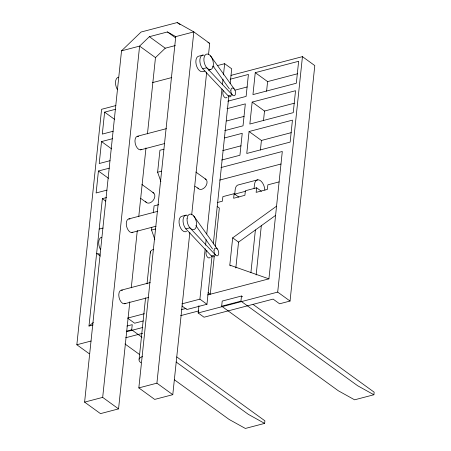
<?xml version="1.0" encoding="UTF-8"?>
<svg xmlns="http://www.w3.org/2000/svg" width="451" height="451" viewBox="0 0 451 451"><rect width="100%" height="100%" fill="white"/><g stroke="black" fill="none" stroke-linecap="round" stroke-linejoin="round"><path stroke-width="0.68" d="M89.191 353.702L76.845 344.756L101.593 109.3L115.89 105.551M109.277 168.167L98.431 171.008L96.125 192.96L106.972 190.113M112.372 138.733L101.526 141.575L99.22 163.527L110.061 160.686M115.462 109.3L104.621 112.147L102.309 134.094L113.156 131.252M93.075 324.957L88.988 326.028L102.377 198.654L106.464 197.583M129.803 301.826L118.551 408.888L100.477 413.629L84.602 402.123L121.528 50.839L141.078 32.027L177.232 22.55L193.834 31.886L209.704 43.392L208.525 54.588M118.551 408.888L102.681 397.382L139.601 46.103L149.382 36.694L167.456 31.953L175.755 36.621L193.834 31.886L156.909 383.17L172.784 394.676L189.848 232.327M131.275 287.828L137.307 230.45M138.778 216.452L145.989 147.877M147.46 133.879L155.477 57.61L165.252 48.201L175.292 45.568M141.947 337.218L131.703 329.794L132.244 324.652L126.923 326.045M154.806 239.329L151.547 230.033L151.835 227.27M153.357 212.782L154.084 205.887L158.769 204.658M160.883 181.516L157.625 172.214L159.93 150.262L163.95 149.208M139.117 359.137L145.56 297.818M147.026 283.882L150.392 251.833M172.784 394.676L154.704 399.411L138.835 387.905L175.755 36.621M191.686 214.834L206.688 72.081M230.957 75.385L302.446 56.646L314.792 65.592L290.044 301.048L279.581 303.794L273.114 299.103L204.038 317.211L198.158 312.949L198.925 305.693M211.97 256.608L206.958 304.262L199.906 299.148L205.205 248.693M205.577 245.192L206.163 239.582M206.755 233.979L221.999 88.92M222.444 84.715L223.031 79.111M223.476 74.905L224.654 63.692L217.286 65.621M213.295 243.997L228.758 96.835M230.162 83.52L231.707 68.806L224.654 63.692M214.264 256.388L210.284 294.227L208.131 292.665M215.296 246.579L219.344 208.035L217.19 206.468M253.05 304.397L374.155 392.184L373.885 394.755L354.599 399.812L338.323 390.775L221.666 306.206L222.208 301.065L241.488 296.014L242.565 296.792M217.771 202.42L222.399 201.208L222.879 196.642L234.125 193.693L233.646 198.26L244.893 195.317L245.372 190.745L256.619 187.796L261.428 191.286M230.878 265.898L229.807 265.12L232.677 237.857L276.553 206.192M249.07 131.517L246.765 153.464L290.14 142.093L292.445 120.146L249.07 131.517L261.417 140.464L291.239 132.65M252.165 102.084L249.854 124.036L293.235 112.66L295.54 90.713L252.165 102.084L264.506 111.036L294.328 103.217M255.255 72.656L252.949 94.603L296.33 83.232L298.635 61.28L255.255 72.656L267.601 81.603L297.423 73.784M235.834 267.984L238.551 242.119L275.595 215.386M373.885 394.755L357.604 385.718L240.947 301.155L241.488 296.014M254.06 188.439L254.46 184.668A8.834 4.916 75.3 0 1 259.782 180.237A8.834 4.916 75.3 0 1 264.878 190.057M260.407 150.07L261.417 140.464M263.497 120.637L264.506 111.036M266.592 91.203L267.601 81.603M256.619 187.796L256.134 192.368L267.381 189.42L267.86 184.848L279.107 181.9M250.897 272.703L255.384 229.999M256.145 274.997L261.366 225.297M207.578 294.937L268.92 278.859L282.303 151.485L220.967 167.563M290.044 301.048L277.698 292.101L302.446 56.646M174.447 379.815L229.074 419.413L245.355 428.45L264.636 423.393L264.906 420.822L176.781 356.938M88.988 326.028L93.363 322.51M121.528 50.839L139.601 46.103L155.477 57.61M202.911 55.073L198.897 56.127A8 4.454 75.3 0 0 196.162 64.487A8 4.454 75.3 0 0 202.319 71.72L204.996 71.021M202.691 68.783L206.71 67.735L232.242 94.84L228.223 95.894L202.691 68.783A8 4.454 75.3 0 1 199.917 59.464A8 4.454 75.3 0 1 204.117 55.191M152.348 82.646L171.763 77.561M212.601 66.849L213.937 66.5M208.339 70.142L210.352 69.617A8 4.454 75.3 0 0 211.632 57.429A8 4.454 75.3 0 0 203.937 58.41A8 4.454 75.3 0 0 210.352 69.617M230.123 79.241L248.422 74.443L246.116 96.396L227.817 101.193M235.01 90.149L247.21 86.947M227.028 108.674L245.327 103.877L243.021 125.829L224.722 130.627M137.623 136.202L166.408 128.653M226.498 120.998L244.121 116.381M140.616 149.85L164.716 143.531M224.615 137.927L242.238 133.31L239.926 155.257L221.627 160.054M222.726 150.611L241.026 145.814M157.625 172.214L161.638 171.166M219.676 180.09L281.018 164.006M257.763 179.819L238.478 184.876A8.834 4.916 75.3 0 0 235.174 189.724L234.712 194.122L245.35 191.331M128.93 218.882L157.72 211.333M99.181 229.074L103.149 228.031M186.088 215.15L182.069 216.204A8 4.454 75.3 0 0 179.599 225.585A8 4.454 75.3 0 0 186.584 231.391M131.923 232.524L156.029 226.21M151.547 230.033L155.561 228.978M185.868 228.866L189.882 227.811L215.415 254.916L211.401 255.971L185.868 228.866A8 4.454 75.3 0 1 183.095 219.541A8 4.454 75.3 0 1 187.295 215.274M121.443 290.123L150.234 282.574M124.437 303.771L148.537 297.451M144.337 313.716L127.599 318.102L134.652 323.22L143.356 320.937M181.826 303.889L199.906 299.148M181.471 309.628L186.19 308.394M206.958 304.262L186.872 309.527L181.99 305.987M180.614 315.655L198.806 310.886M126.381 331.186L131.703 329.794M221.666 306.206L240.947 301.155M76.845 344.756L91.125 341.012M126.472 331.744L142.787 327.465M198.158 312.949L277.698 292.101M125.694 337.754L142.623 333.312M84.602 402.123L102.681 397.382M138.835 387.905L156.909 383.17M100.032 254.206L96.627 253.361L100.364 256.072M229.807 265.12L268.92 278.859M264.636 423.393L248.354 414.362L176.087 361.973M207.928 42.388L209.704 43.392M177.232 22.55L180.067 24.602M167.456 31.953L175.394 37.709M149.382 36.694L165.252 48.201M234.125 193.693L238.945 197.188M195.835 172.028L206.039 179.43M104.621 112.147L114.717 119.47M195.035 186.212L198.434 188.676M101.526 141.575L111.628 148.898M232.677 237.857L238.551 242.119M141.913 184.487L153.814 193.118M140.543 198.26L146.214 202.369M98.431 171.008L108.533 178.331M102.377 198.654L105.743 201.095M124.938 343.927L139.737 354.649M210.572 55.901L234.17 88.926M213.064 66.066L229.339 88.841M193.744 215.984L217.348 249.003M195.83 225.573L212.517 248.918M205.126 178.85A5.998 4.127 -54.1 0 1 205.25 186.889A5.998 4.127 -54.1 0 1 197.786 187.785M152.906 192.543A5.998 4.127 -54.1 0 1 153.03 200.582A5.998 4.127 -54.1 0 1 145.56 201.479M117.271 89.377A8 4.454 75.3 0 1 118.551 77.189M227.022 97.224A3.997 2.227 75.3 0 1 223.679 96.181A3.997 2.227 75.3 0 1 223.324 90.752M231.042 96.17A3.997 2.227 75.3 0 1 228.223 95.894M100.449 249.454A8 4.454 75.3 0 1 101.729 237.265M210.2 257.301A3.997 2.227 75.3 0 1 206.626 255.818A3.997 2.227 75.3 0 1 206.947 250.373M214.214 256.247A3.997 2.227 75.3 0 1 211.401 255.971M150.335 253.062A10.097 4.707 6 0 1 153.706 249.268M140.938 362.807A10.097 4.707 6 0 1 142.431 356.572M141.569 149.49A6.996 3.896 75.3 0 1 135.232 143.519A6.996 3.896 75.3 0 1 138.677 136.303M132.882 232.169A6.996 3.896 75.3 0 1 126.539 226.199A6.996 3.896 75.3 0 1 129.989 218.983M125.389 303.41A6.996 3.896 75.3 0 1 119.053 297.44A6.996 3.896 75.3 0 1 122.497 290.23M230.856 90.177A3.997 2.227 75.3 0 0 234.063 95.781A3.997 2.227 75.3 0 0 234.7 89.687A3.997 2.227 75.3 0 0 230.856 90.177M187.109 218.487A8 4.454 75.3 0 0 193.524 229.694A8 4.454 75.3 0 0 194.804 217.506A8 4.454 75.3 0 0 187.109 218.487M214.028 250.254A3.997 2.227 75.3 0 0 217.235 255.858A3.997 2.227 75.3 0 0 217.878 249.764A3.997 2.227 75.3 0 0 214.028 250.254"/></g></svg>
